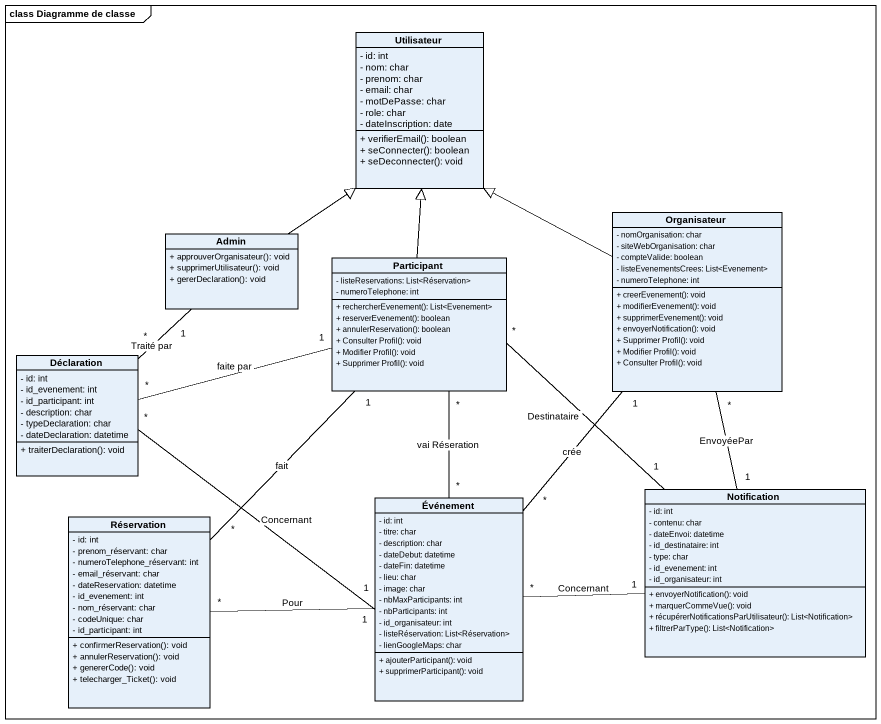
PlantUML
@startuml
mainframe class Diagramme de classe
hide circle
hide empty members
skinparam classAttributeIconSize 0
class Utilisateur {
  - id: int
  - nom: char
  - prenom: char
  - email: char
  - motDePasse: char
  - role: char
  - dateInscription: date
  + verifierEmail(): boolean
  + seConnecter(): boolean
  + seDeconnecter(): void
}
class Organisateur {
  - nomOrganisation: char
  - siteWebOrganisation: char
  - compteValide: boolean
  - listeEvenementsCrees: List<Evenement>
  - numeroTelephone: int
  + creerEvenement(): void
  + modifierEvenement(): void
  + supprimerEvenement(): void
  + envoyerNotification(): void
  + Supprimer Profil(): void
  + Modifier Profil(): void
  + Consulter Profil(): void
}
class Admin {
  + approuverOrganisateur(): void
  + supprimerUtilisateur(): void
  + gererDeclaration(): void
}
class "Participant" as Participant_ {
  - listeReservations: List<Réservation>
  - numeroTelephone: int
  + rechercherEvenement(): List<Evenement>
  + reserverEvenement(): boolean
  + annulerReservation(): boolean
  + Consulter Profil(): void
  + Modifier Profil(): void
  + Supprimer Profil(): void
}
class Déclaration {
  - id: int
  - id_evenement: int
  - id_participant: int
  - description: char
  - typeDeclaration: char
  - dateDeclaration: datetime
  + traiterDeclaration(): void
}
class Événement {
  - id: int
  - titre: char
  - description: char
  - dateDebut: datetime
  - dateFin: datetime
  - lieu: char
  - image: char
  - nbMaxParticipants: int
  - nbParticipants: int
  - id_organisateur: int
  - listeRéservation: List<Réservation>
  - lienGoogleMaps: char
  + ajouterParticipant(): void
  + supprimerParticipant(): void
}
class Notification {
  - id: int
  - contenu: char
  - dateEnvoi: datetime
  - id_destinataire: int
  - type: char
  - id_evenement: int
  - id_organisateur: int
  + envoyerNotification(): void
  + marquerCommeVue(): void
  + récupérerNotificationsParUtilisateur(): List<Notification>
  + filtrerParType(): List<Notification>
}
class Réservation {
  - id: int
  - prenom_réservant: char
  - numeroTelephone_réservant: int
  - email_réservant: char
  - dateReservation: datetime
  - id_evenement: int
  - nom_réservant: char
  - codeUnique: char
  - id_participant: int
  + confirmerReservation(): void
  + annulerReservation(): void
  + genererCode(): void
  + telecharger_Ticket(): void
}
Organisateur -up-|> Utilisateur
Admin -up-|> Utilisateur
Participant_ -up-|> Utilisateur
Déclaration "*" -up- "1" Admin : Traité par
Déclaration "*" -right- "1" Participant_ : faite par
Événement "*" -up- "1" Organisateur : crée
Événement "*" -up- "*" Participant_ : vai Réseration
Événement "1" -left- "*" Déclaration : Concernant
Notification "1" -up- "*" Organisateur : EnvoyéePar
Notification "1" -up- "*" Participant_ : Destinataire
Notification "1" -left- "*" Événement : Concernant
Réservation "*" -up- "1" Participant_ : fait
Réservation "*" -right- "1" Événement : Pour
@enduml
